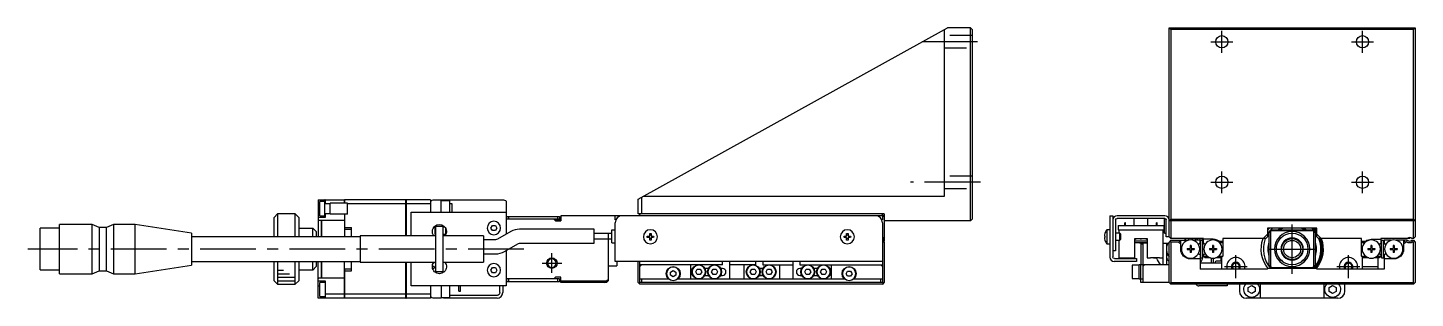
# Model space of a CAD drawing. Extents: x 0 to 822, y -8 to 699.
# Drawn here: x 427.2 to 821.7, y 318.3 to 395.3 of the extents above; entities that cross this region are included whole.
import ezdxf

# ---------------------------------------------------------------- set-up
doc = ezdxf.new("R2010")
doc.units = 0
doc.header["$LTSCALE"] = 0.5
doc.linetypes.add('CENTER', pattern=[50.8, 31.75, -6.35, 6.35, -6.35])
doc.linetypes.add('DASHED', pattern=[19.05, 12.7, -6.35])
for name, color, linetype in [('MSM_CENTER', 1, 'CENTER'), ('MSM_CONTINUOUS', 7, 'CONTINUOUS'), ('MSM_DASHED', 4, 'DASHED'), ('MSM_NARROW', 5, 'CONTINUOUS')]:
    doc.layers.add(name, color=color, linetype=linetype)

msp = doc.modelspace()

# ---------------------------------------------------------------- linework, layer by layer
at = {"layer": 'MSM_CENTER'}
for p, q in [((697.28, 391.29), (681.5, 391.29)), ((763.61, 391.29), (769.81, 391.29)), ((766.71, 388.19), (766.71, 394.39)), ((803.61, 391.29), (809.81, 391.29)), ((806.71, 388.19), (806.71, 394.39)), ((698.05, 351.29), (678.22, 351.29)), ((763.61, 351.29), (769.81, 351.29)), ((766.71, 348.19), (766.71, 354.39)), ((803.61, 351.29), (809.81, 351.29)), ((806.71, 348.19), (806.71, 354.39)), ((786.71, 325.29), (786.71, 339.29)), ((568.27, 332.29), (427.17, 332.29)), ((779.71, 332.29), (793.71, 332.29)), ((573.42, 328.29), (579.02, 328.29)), ((576.22, 325.49), (576.22, 331.09)), ((770.71, 324.04), (770.71, 330.54)), ((802.71, 324.04), (802.71, 330.54)), ((767.46, 327.29), (773.96, 327.29)), ((799.46, 327.29), (805.96, 327.29))]:
    msp.add_line(p, q, dxfattribs=at)
at = {"layer": 'MSM_CONTINUOUS'}
for p, q in [((600.72, 346.51), (688.72, 395.29)), ((687.72, 394.74), (687.72, 347.29)), ((695.22, 395.29), (688.72, 395.29)), ((695.22, 340.29), (695.22, 395.29)), ((695.72, 394.79), (695.22, 395.29)), ((695.72, 394.79), (695.72, 340.79)), ((751.71, 335.79), (751.71, 395.29)), ((752.21, 394.79), (751.71, 395.29)), ((751.71, 395.29), (821.71, 395.29)), ((752.21, 394.79), (752.21, 340.79)), ((821.21, 394.79), (752.21, 394.79)), ((821.21, 394.79), (821.71, 395.29)), ((821.21, 340.79), (821.21, 394.79)), ((821.71, 395.29), (821.71, 335.79)), ((687.72, 347.29), (602.13, 347.29)), ((509.72, 346.29), (517.22, 346.29)), ((509.72, 346.29), (509.72, 335.79)), ((510.22, 341.79), (510.22, 345.79)), ((511.62, 345.79), (510.22, 345.79)), ((511.72, 346.29), (511.62, 346.29)), ((511.62, 341.29), (511.62, 346.29)), ((511.62, 345.29), (513.12, 345.29)), ((511.72, 346.29), (511.72, 345.29)), ((518.12, 345.39), (513.12, 345.39)), ((513.12, 342.19), (513.12, 345.39)), ((517.22, 345.39), (517.22, 346.29)), ((517.22, 346.28), (517.23, 346.28)), ((534.72, 346.29), (517.23, 346.29)), ((517.23, 346.29), (517.23, 345.39)), ((518.12, 342.19), (518.12, 345.39)), ((534.72, 345.14), (518.12, 345.14)), ((534.72, 336.04), (534.72, 346.29)), ((534.72, 346.28), (534.73, 346.28)), ((534.72, 345.13), (534.73, 345.13)), ((541.72, 346.29), (534.73, 346.29)), ((534.73, 346.29), (534.73, 336.04)), ((541.72, 345.14), (534.73, 345.14)), ((541.72, 346.29), (541.72, 342.79)), ((542.72, 346.29), (562.22, 346.29)), ((544.72, 342.79), (544.72, 346.29)), ((547.22, 346.04), (544.72, 346.04)), ((547.22, 342.79), (547.22, 346.04)), ((547.22, 345.24), (547.72, 345.24)), ((547.72, 345.24), (547.72, 342.79)), ((563.22, 345.91), (563.22, 336.52)), ((600.72, 342.29), (600.72, 346.51)), ((601.72, 347.07), (601.72, 342.29)), ((498.22, 342.29), (497.22, 341.29)), ((497.22, 335.79), (497.22, 341.29)), ((498.22, 342.29), (498.22, 335.79)), ((503.22, 342.29), (498.22, 342.29)), ((503.22, 335.79), (503.22, 342.29)), ((504.22, 341.29), (503.22, 342.29)), ((504.22, 341.29), (504.22, 335.79)), ((509.72, 342.79), (510.22, 342.79)), ((511.72, 341.29), (509.72, 341.29)), ((509.92, 340.52), (509.72, 340.52)), ((509.92, 340.54), (509.92, 340.52)), ((509.92, 340.54), (510.72, 340.54)), ((510.22, 341.79), (511.62, 341.79)), ((510.72, 335.79), (510.72, 340.54)), ((510.72, 340.53), (510.73, 340.53)), ((510.73, 340.54), (510.73, 335.79)), ((510.73, 340.54), (517.22, 340.54)), ((513.12, 342.29), (511.62, 342.29)), ((511.72, 342.29), (511.72, 341.29)), ((518.12, 342.19), (513.12, 342.19)), ((517.22, 342.19), (517.22, 335.79)), ((517.23, 342.19), (517.23, 337.94)), ((536.22, 336.04), (536.22, 342.79)), ((536.22, 342.79), (563.22, 342.79)), ((578.42, 340.79), (563.22, 340.79)), ((563.42, 340.79), (563.42, 341.59)), ((563.42, 341.59), (578.42, 341.59)), ((563.92, 341.59), (563.92, 340.79)), ((577.22, 340.29), (576.72, 340.79)), ((578.72, 340.54), (576.97, 340.54)), ((577.22, 340.29), (578.72, 340.29)), ((577.92, 340.79), (577.92, 341.59)), ((578.42, 341.59), (578.42, 340.79)), ((578.72, 341.79), (578.72, 340.29)), ((670.22, 341.79), (578.72, 341.79)), ((594.22, 340.59), (594.22, 341.79)), ((594.22, 328.79), (594.22, 339.79)), ((670.72, 342.29), (600.72, 342.29)), ((601.07, 341.94), (600.92, 341.79)), ((601.42, 342.29), (601.07, 341.94)), ((601.22, 341.79), (601.07, 341.94)), ((670.72, 341.59), (670.02, 342.29)), ((670.37, 341.94), (670.22, 341.79)), ((670.22, 341.79), (670.22, 340.59)), ((670.22, 339.79), (670.22, 322.79)), ((670.72, 342.29), (670.72, 334.59)), ((695.22, 340.29), (670.72, 340.29)), ((695.22, 340.29), (695.72, 340.79)), ((734.91, 341.79), (735.71, 341.79)), ((734.91, 341.79), (734.91, 329.99)), ((735.71, 341.79), (735.71, 330.09)), ((736.51, 340.59), (736.51, 331.79)), ((750.51, 341.79), (736.91, 341.79)), ((750.51, 340.99), (736.91, 340.99)), ((739.09, 338.99), (739.09, 339.79)), ((739.34, 339.79), (739.09, 339.79)), ((739.34, 338.99), (739.34, 339.79)), ((741.71, 340.99), (741.71, 338.99)), ((745.71, 338.99), (745.71, 340.99)), ((748.34, 339.79), (748.09, 339.79)), ((748.09, 338.99), (748.09, 339.79)), ((748.34, 338.99), (748.34, 339.79)), ((750.41, 336.79), (750.41, 340.79)), ((750.86, 340.79), (750.41, 340.79)), ((750.91, 335.79), (750.91, 340.59)), ((751.71, 340.29), (752.21, 340.79)), ((821.71, 340.29), (751.71, 340.29)), ((752.21, 340.79), (821.21, 340.79)), ((752.21, 340.29), (752.21, 335.29)), ((821.71, 340.29), (821.21, 340.79)), ((821.21, 335.29), (821.21, 340.29)), ((436.22, 338.24), (430.72, 338.24)), ((430.72, 326.34), (430.72, 338.24)), ((445.52, 339.29), (436.22, 339.29)), ((436.22, 325.29), (436.22, 339.29)), ((447.52, 338.44), (445.52, 339.29)), ((445.52, 325.29), (445.52, 339.29)), ((449.52, 338.44), (447.52, 338.44)), ((447.52, 338.44), (447.52, 326.14)), ((451.52, 339.29), (449.52, 338.44)), ((449.52, 326.14), (449.52, 338.44)), ((457.72, 339.29), (451.52, 339.29)), ((451.52, 339.29), (451.52, 325.29)), ((473.72, 336.86), (457.72, 339.29)), ((457.72, 325.29), (457.72, 339.29)), ((473.72, 336.86), (473.72, 327.72)), ((521.72, 335.79), (473.72, 335.79)), ((504.22, 338.29), (508.22, 338.29)), ((508.22, 335.79), (508.22, 338.29)), ((509.22, 337.29), (508.22, 338.29)), ((509.22, 337.29), (509.22, 335.79)), ((517.22, 337.94), (519.22, 337.94)), ((517.23, 338.44), (519.22, 338.44)), ((519.22, 335.79), (519.22, 338.44)), ((543.22, 336.04), (521.72, 336.04)), ((521.72, 336.04), (521.72, 328.54)), ((543.22, 338.51), (542.9, 338.51)), ((542.9, 338.51), (542.9, 336.51)), ((542.9, 336.51), (543.22, 336.51)), ((543.22, 325.79), (543.22, 338.79)), ((543.22, 338.79), (545.22, 338.79)), ((545.22, 338.79), (545.22, 325.79)), ((545.8, 338.51), (545.22, 338.51)), ((545.22, 336.51), (546.05, 336.51)), ((556.72, 336.04), (545.22, 336.04)), ((546.05, 336.51), (546.05, 338.09)), ((556.72, 336.04), (556.72, 328.54)), ((558.85, 338.29), (559.29, 339.04)), ((559.29, 337.54), (558.85, 338.29)), ((559.29, 339.04), (560.15, 339.04)), ((560.15, 337.54), (559.29, 337.54)), ((560.15, 339.04), (560.59, 338.29)), ((560.59, 338.29), (560.15, 337.54)), ((564.52, 337.27), (560.72, 335.07)), ((588.22, 337.94), (567.02, 337.94)), ((588.22, 333.94), (588.22, 337.94)), ((593.22, 336.69), (588.22, 336.69)), ((592.22, 336.69), (592.22, 323.29)), ((593.22, 334.09), (593.22, 337.79)), ((593.22, 337.79), (594.22, 337.79)), ((603.29, 335.99), (604.02, 335.99)), ((604.02, 335.59), (603.29, 335.59)), ((604.02, 335.99), (604.02, 336.72)), ((604.02, 334.86), (604.02, 335.59)), ((604.42, 336.72), (604.42, 335.99)), ((604.42, 335.99), (605.15, 335.99)), ((605.15, 335.59), (604.42, 335.59)), ((604.42, 335.59), (604.42, 334.86)), ((659.29, 335.99), (660.02, 335.99)), ((660.02, 335.59), (659.29, 335.59)), ((660.02, 335.99), (660.02, 336.72)), ((660.02, 334.86), (660.02, 335.59)), ((660.42, 336.72), (660.42, 335.99)), ((660.42, 335.99), (661.15, 335.99)), ((660.42, 335.59), (660.42, 334.86)), ((661.15, 335.59), (660.42, 335.59)), ((670.22, 335.79), (670.72, 335.29)), ((733.32, 335.99), (733.46, 335.99)), ((733.46, 335.59), (733.32, 335.59)), ((733.46, 336.74), (733.46, 336.72)), ((733.46, 335.99), (733.46, 335.59)), ((734.01, 337.79), (734.01, 333.79)), ((734.91, 337.79), (734.01, 337.79)), ((737.71, 336.79), (736.51, 336.79)), ((737.21, 338.99), (737.21, 337.79)), ((737.21, 338.99), (750.21, 338.99)), ((737.21, 337.79), (750.21, 337.79)), ((737.46, 337.79), (737.46, 336.79)), ((737.71, 334.79), (737.71, 336.79)), ((737.91, 336.59), (737.71, 336.79)), ((737.91, 336.59), (737.91, 334.99)), ((749.96, 337.79), (749.96, 327.79)), ((750.21, 338.99), (750.21, 337.79)), ((750.41, 337.94), (750.21, 337.94)), ((750.41, 336.79), (750.91, 336.79)), ((751.71, 335.79), (750.91, 335.79)), ((751.71, 335.79), (752.21, 335.29)), ((778.5, 335.29), (779.71, 336.5)), ((779.71, 335.79), (779.21, 335.29)), ((793.71, 338.29), (779.71, 338.29)), ((779.71, 338.29), (779.71, 335.79)), ((780.21, 336.99), (780.51, 337.29)), ((780.21, 327.59), (780.21, 336.99)), ((780.71, 337.49), (780.51, 337.29)), ((780.51, 337.29), (780.51, 327.29)), ((780.71, 337.49), (781.01, 337.79)), ((792.71, 337.49), (780.71, 337.49)), ((781.01, 337.79), (792.41, 337.79)), ((792.41, 337.79), (792.71, 337.49)), ((792.91, 337.29), (792.71, 337.49)), ((792.91, 327.29), (792.91, 337.29)), ((792.91, 337.29), (793.21, 336.99)), ((793.21, 336.99), (793.21, 327.59)), ((793.71, 335.79), (793.71, 338.29)), ((793.71, 336.5), (794.92, 335.29)), ((794.21, 335.29), (793.71, 335.79)), ((820.21, 335.29), (820.21, 335.54)), ((821.21, 335.29), (821.71, 335.79)), ((560.22, 334.94), (556.72, 334.94)), ((562.72, 331.61), (566.52, 333.81)), ((563.22, 331.9), (563.22, 321.79)), ((567.02, 333.94), (588.22, 333.94)), ((588.22, 335.19), (593.22, 335.19)), ((593.22, 334.09), (594.22, 334.09)), ((670.72, 335.29), (670.22, 335.29)), ((670.72, 335.09), (670.22, 335.09)), ((670.32, 334.89), (670.22, 334.89)), ((670.47, 334.54), (670.22, 334.79)), ((670.47, 334.54), (670.22, 334.29)), ((670.72, 334.29), (670.47, 334.54)), ((670.62, 334.59), (670.62, 334.39)), ((670.72, 334.59), (670.62, 334.49)), ((670.72, 334.29), (670.72, 322.79)), ((733.46, 334.86), (733.46, 334.84)), ((734.01, 333.79), (734.91, 333.79)), ((736.51, 331.79), (735.71, 331.79)), ((736.51, 334.79), (737.71, 334.79)), ((737.46, 334.79), (737.46, 329.79)), ((737.71, 334.79), (737.91, 334.99)), ((741.96, 335.29), (745.46, 335.29)), ((741.96, 329.79), (741.96, 335.29)), ((745.46, 334.59), (741.96, 334.59)), ((745.46, 334.09), (741.96, 334.09)), ((745.46, 333.94), (743.71, 333.94)), ((743.71, 333.79), (744.21, 333.79)), ((743.71, 333.79), (743.71, 327.79)), ((744.21, 333.79), (744.21, 322.79)), ((745.46, 335.29), (745.46, 329.79)), ((749.96, 333.94), (751.71, 333.94)), ((750.96, 333.94), (750.96, 327.79)), ((752.21, 334.79), (751.71, 334.29)), ((751.71, 322.79), (751.71, 334.29)), ((752.21, 334.29), (751.96, 334.54)), ((761.51, 335.29), (752.21, 335.29)), ((752.21, 334.79), (757.1, 334.79)), ((752.21, 334.29), (752.21, 322.79)), ((754.51, 334.29), (752.21, 334.29)), ((755.01, 334.64), (754.51, 334.29)), ((754.51, 334.29), (755.01, 333.79)), ((755.01, 332.29), (755.01, 334.79)), ((756.44, 334.79), (756.44, 335.29)), ((756.81, 332.44), (757.61, 332.44)), ((756.81, 332.44), (756.81, 332.15)), ((756.81, 332.15), (757.61, 332.15)), ((757.34, 332.44), (757.34, 332.15)), ((757.96, 333.29), (757.67, 333.29)), ((757.67, 333.29), (757.67, 332.5)), ((757.67, 332.76), (757.96, 332.76)), ((757.67, 332.09), (757.67, 331.29)), ((757.67, 331.82), (757.96, 331.82)), ((757.96, 333.29), (757.96, 332.5)), ((757.96, 332.09), (757.96, 331.29)), ((758.02, 332.44), (758.81, 332.44)), ((758.02, 332.15), (758.81, 332.15)), ((758.28, 332.15), (758.28, 332.44)), ((760.51, 334.79), (758.53, 334.79)), ((758.81, 332.44), (758.81, 332.15)), ((759.21, 335.29), (759.21, 334.79)), ((759.71, 335.29), (759.71, 334.79)), ((760.51, 333.84), (760.25, 333.69)), ((760.46, 335.29), (760.46, 334.79)), ((760.46, 333.81), (760.46, 333.78)), ((760.51, 333.84), (760.51, 334.79)), ((760.71, 329.79), (760.71, 334.79)), ((760.71, 334.79), (761.31, 334.79)), ((761.31, 329.79), (761.31, 334.79)), ((761.51, 333.84), (761.51, 335.29)), ((764.21, 335.09), (761.51, 335.09)), ((761.51, 333.84), (761.73, 333.71)), ((763.21, 332.44), (764.01, 332.44)), ((763.21, 332.44), (763.21, 332.15)), ((763.21, 332.15), (764.01, 332.15)), ((763.74, 332.44), (763.74, 332.15)), ((764.36, 333.29), (764.07, 333.29)), ((764.07, 333.29), (764.07, 332.5)), ((764.07, 332.76), (764.36, 332.76)), ((764.07, 332.09), (764.07, 331.29)), ((764.07, 331.82), (764.36, 331.82)), ((764.36, 333.29), (764.36, 332.5)), ((764.36, 332.09), (764.36, 331.29)), ((764.42, 332.44), (765.21, 332.44)), ((764.42, 332.15), (765.21, 332.15)), ((764.68, 332.15), (764.68, 332.44)), ((765.21, 332.44), (765.21, 332.15)), ((765.81, 334.59), (767.01, 334.59)), ((767.01, 334.09), (766.36, 334.09)), ((779.21, 335.29), (767.01, 335.29)), ((767.01, 335.29), (767.01, 330.29)), ((783.85, 333.6), (783.91, 333.67)), ((783.91, 333.73), (783.91, 333.67)), ((785.65, 335.26), (785.65, 335.26)), ((806.41, 335.29), (794.21, 335.29)), ((806.41, 330.29), (806.41, 335.29)), ((806.41, 334.59), (807.61, 334.59)), ((807.07, 334.09), (806.41, 334.09)), ((808.21, 332.44), (809.01, 332.44)), ((808.21, 332.44), (808.21, 332.15)), ((808.21, 332.15), (809.01, 332.15)), ((808.74, 332.44), (808.74, 332.15)), ((809.36, 333.29), (809.07, 333.29)), ((809.07, 333.29), (809.07, 332.5)), ((809.07, 332.76), (809.36, 332.76)), ((809.07, 332.09), (809.07, 331.29)), ((809.07, 331.82), (809.36, 331.82)), ((809.21, 335.09), (811.91, 335.09)), ((809.36, 333.29), (809.36, 332.5)), ((809.36, 332.09), (809.36, 331.29)), ((809.42, 332.44), (810.21, 332.44)), ((809.42, 332.15), (810.21, 332.15)), ((809.68, 332.15), (809.68, 332.44)), ((810.21, 332.44), (810.21, 332.15)), ((811.91, 333.84), (811.69, 333.71)), ((820.21, 335.29), (811.91, 335.29)), ((811.91, 335.29), (811.91, 333.84)), ((812.11, 329.79), (812.11, 334.79)), ((812.11, 334.79), (812.71, 334.79)), ((812.71, 329.79), (812.71, 334.79)), ((812.91, 334.79), (812.91, 333.84)), ((814.9, 334.79), (812.91, 334.79)), ((812.91, 333.84), (813.17, 333.69)), ((814.61, 332.44), (815.41, 332.44)), ((814.61, 332.44), (814.61, 332.15)), ((814.61, 332.15), (815.41, 332.15)), ((815.14, 332.44), (815.14, 332.15)), ((815.76, 333.29), (815.47, 333.29)), ((815.47, 333.29), (815.47, 332.5)), ((815.47, 332.76), (815.76, 332.76)), ((815.47, 332.09), (815.47, 331.29)), ((815.47, 331.82), (815.76, 331.82)), ((815.76, 333.29), (815.76, 332.5)), ((815.76, 332.09), (815.76, 331.29)), ((815.82, 332.44), (816.61, 332.44)), ((815.82, 332.15), (816.61, 332.15)), ((816.08, 332.15), (816.08, 332.44)), ((819.45, 334.79), (816.33, 334.79)), ((816.61, 332.44), (816.61, 332.15)), ((818.41, 334.79), (818.41, 332.29)), ((818.91, 334.29), (818.41, 334.64)), ((818.41, 333.79), (818.91, 334.29)), ((819.28, 334.29), (818.91, 334.29)), ((819.28, 334.29), (819.45, 334.79)), ((821.21, 335.29), (820.77, 335.29)), ((820.94, 334.29), (820.77, 334.79)), ((820.77, 334.79), (821.21, 334.79)), ((821.21, 334.29), (820.94, 334.29)), ((821.21, 334.79), (821.71, 334.29)), ((821.46, 334.54), (821.21, 334.29)), ((821.21, 322.79), (821.21, 334.29)), ((821.71, 334.29), (821.71, 322.79)), ((457.72, 325.29), (473.72, 327.72)), ((473.72, 328.79), (521.72, 328.79)), ((497.22, 323.29), (497.22, 328.79)), ((498.22, 328.79), (498.22, 322.29)), ((503.22, 322.29), (503.22, 328.79)), ((504.22, 328.79), (504.22, 323.29)), ((508.22, 326.29), (508.22, 328.79)), ((509.22, 328.79), (509.22, 327.29)), ((509.72, 318.29), (509.72, 328.79)), ((510.72, 324.04), (510.72, 328.79)), ((510.73, 328.79), (510.73, 324.04)), ((517.22, 318.29), (517.22, 328.79)), ((519.22, 326.14), (519.22, 328.79)), ((521.72, 328.54), (543.22, 328.54)), ((534.72, 318.29), (534.72, 328.54)), ((534.73, 328.54), (534.73, 318.29)), ((536.22, 321.79), (536.22, 328.54)), ((542.53, 328.37), (542.72, 328.37)), ((542.72, 328.54), (542.72, 328.37)), ((545.22, 328.54), (556.72, 328.54)), ((556.72, 330.94), (560.22, 330.94)), ((592.22, 327.54), (594.72, 327.54)), ((670.22, 328.79), (594.22, 328.79)), ((594.72, 328.79), (594.72, 327.54)), ((600.72, 322.79), (600.72, 328.79)), ((601.22, 322.79), (601.22, 328.79)), ((601.22, 327.29), (601.72, 327.79)), ((624.72, 327.79), (601.22, 327.79)), ((615.72, 323.79), (615.72, 327.79)), ((624.72, 327.79), (624.72, 328.79)), ((626.72, 328.79), (626.72, 323.79)), ((634.22, 327.79), (626.72, 327.79)), ((630.92, 323.79), (630.92, 327.79)), ((634.22, 327.79), (634.22, 328.79)), ((636.22, 328.79), (636.22, 327.79)), ((636.22, 327.79), (644.72, 327.79)), ((640.92, 327.79), (640.92, 323.79)), ((644.72, 328.79), (644.72, 323.79)), ((646.72, 328.79), (646.72, 327.79)), ((646.72, 327.79), (670.22, 327.79)), ((655.72, 323.79), (655.72, 327.79)), ((669.72, 327.79), (670.22, 327.29)), ((742.41, 328.79), (736.11, 328.79)), ((736.21, 329.59), (742.41, 329.59)), ((737.46, 329.79), (741.96, 329.79)), ((741.21, 327.69), (741.21, 323.89)), ((743.21, 327.69), (741.21, 327.69)), ((742.41, 329.59), (742.41, 328.79)), ((743.21, 323.79), (743.21, 327.79)), ((751.71, 327.79), (743.21, 327.79)), ((743.71, 323.79), (743.71, 327.79)), ((744.21, 327.29), (744.71, 327.79)), ((745.46, 329.79), (746.46, 329.79)), ((746.46, 329.89), (748.96, 329.89)), ((746.46, 329.79), (746.46, 329.89)), ((747.26, 329.89), (747.26, 329.79)), ((747.26, 329.79), (748.16, 329.79)), ((747.64, 329.89), (747.64, 329.79)), ((747.79, 329.89), (747.79, 329.79)), ((748.16, 329.89), (748.16, 329.79)), ((748.96, 329.79), (748.96, 329.89)), ((748.96, 329.79), (749.96, 329.79)), ((757.96, 331.29), (757.67, 331.29)), ((760.51, 329.49), (757.81, 329.49)), ((760.25, 330.89), (760.51, 330.74)), ((760.46, 330.8), (760.46, 330.77)), ((760.51, 330.74), (760.51, 326.59)), ((766.71, 328.29), (760.51, 328.29)), ((760.71, 329.79), (761.31, 329.79)), ((761.51, 330.74), (761.73, 330.87)), ((761.51, 330.29), (761.51, 330.74)), ((761.51, 330.29), (762.55, 330.29)), ((761.51, 330.29), (762.01, 329.79)), ((763.5, 329.79), (762.01, 329.79)), ((763.81, 328.29), (763.81, 329.72)), ((764.36, 331.29), (764.07, 331.29)), ((764.31, 328.29), (764.31, 329.69)), ((766.51, 329.79), (764.93, 329.79)), ((766.71, 328.87), (765.11, 328.87)), ((765.11, 328.37), (766.71, 328.37)), ((765.87, 330.29), (767.01, 330.29)), ((766.51, 329.79), (767.01, 330.29)), ((766.51, 328.87), (766.51, 329.79)), ((766.51, 328.29), (766.51, 328.37)), ((766.71, 326.59), (766.71, 329.99)), ((780.51, 327.29), (780.21, 327.59)), ((783.55, 329.09), (783.74, 329.09)), ((783.96, 328.87), (783.74, 329.09)), ((783.96, 328.87), (783.79, 328.87)), ((783.91, 330.92), (783.85, 330.98)), ((783.91, 330.92), (783.91, 330.85)), ((783.96, 328.73), (783.96, 328.87)), ((785.65, 329.33), (785.65, 329.33)), ((789.69, 329.09), (789.46, 328.87)), ((789.63, 328.87), (789.46, 328.87)), ((789.46, 328.87), (789.46, 328.73)), ((789.69, 329.09), (789.88, 329.09)), ((793.21, 327.59), (792.91, 327.29)), ((806.41, 330.29), (806.91, 329.79)), ((806.41, 330.29), (807.55, 330.29)), ((808.5, 329.79), (806.66, 329.79)), ((806.66, 329.79), (806.66, 326.59)), ((806.71, 329.79), (806.71, 329.99)), ((809.36, 331.29), (809.07, 331.29)), ((811.41, 329.79), (809.93, 329.79)), ((810.87, 330.29), (811.91, 330.29)), ((811.16, 326.59), (811.16, 329.79)), ((811.41, 329.79), (811.91, 330.29)), ((811.91, 330.74), (811.69, 330.87)), ((811.91, 330.74), (811.91, 330.29)), ((812.11, 329.79), (812.71, 329.79)), ((813.17, 330.89), (812.91, 330.74)), ((812.91, 330.74), (812.91, 326.59)), ((815.61, 329.49), (812.91, 329.49)), ((815.76, 331.29), (815.47, 331.29)), ((430.72, 326.34), (436.22, 326.34)), ((436.22, 325.29), (445.52, 325.29)), ((445.52, 325.29), (447.52, 326.14)), ((447.52, 326.14), (449.52, 326.14)), ((449.52, 326.14), (451.52, 325.29)), ((451.52, 325.29), (457.72, 325.29)), ((508.22, 326.29), (504.22, 326.29)), ((508.22, 326.29), (509.22, 327.29)), ((509.72, 324.06), (509.92, 324.06)), ((509.92, 324.06), (509.92, 324.04)), ((510.72, 324.04), (509.92, 324.04)), ((510.72, 324.05), (510.73, 324.05)), ((517.22, 324.04), (510.73, 324.04)), ((517.22, 326.64), (519.22, 326.64)), ((517.23, 326.64), (517.23, 318.29)), ((517.23, 326.14), (519.22, 326.14)), ((542.72, 327.37), (542.22, 327.37)), ((542.27, 326.87), (542.72, 326.87)), ((542.72, 327.37), (542.72, 326.87)), ((545.22, 325.79), (543.22, 325.79)), ((558.85, 326.29), (559.29, 327.04)), ((559.29, 325.54), (558.85, 326.29)), ((559.29, 327.04), (560.15, 327.04)), ((560.15, 325.54), (559.29, 325.54)), ((560.15, 327.04), (560.59, 326.29)), ((560.59, 326.29), (560.15, 325.54)), ((578.42, 323.79), (563.22, 323.79)), ((563.42, 322.99), (563.42, 323.79)), ((563.92, 323.79), (563.92, 322.99)), ((576.72, 323.79), (577.22, 324.29)), ((578.72, 324.29), (577.22, 324.29)), ((577.92, 322.99), (577.92, 323.79)), ((578.42, 323.79), (578.42, 322.99)), ((578.72, 322.79), (578.72, 324.29)), ((591.61, 323.29), (592.22, 323.6)), ((601.22, 323.79), (609.4, 323.79)), ((601.72, 323.79), (601.72, 322.79)), ((609.97, 325.72), (610.72, 326.16)), ((609.97, 324.86), (609.97, 325.72)), ((610.72, 324.42), (609.97, 324.86)), ((610.72, 326.16), (611.47, 325.72)), ((611.47, 324.86), (610.72, 324.42)), ((611.47, 325.72), (611.47, 324.86)), ((612.04, 323.79), (659.4, 323.79)), ((617.1, 325.79), (617.54, 326.54)), ((617.54, 325.04), (617.1, 325.79)), ((617.54, 326.54), (618.4, 326.54)), ((618.4, 325.04), (617.54, 325.04)), ((618.4, 326.54), (618.84, 325.79)), ((618.84, 325.79), (618.4, 325.04)), ((620.74, 326.79), (619.7, 326.79)), ((619.7, 324.79), (620.74, 324.79)), ((621.6, 325.79), (622.04, 326.54)), ((622.04, 325.04), (621.6, 325.79)), ((622.04, 326.54), (622.9, 326.54)), ((622.9, 325.04), (622.04, 325.04)), ((622.9, 326.54), (623.34, 325.79)), ((623.34, 325.79), (622.9, 325.04)), ((624.72, 326.79), (624.2, 326.79)), ((624.2, 324.79), (624.72, 324.79)), ((632.6, 325.79), (633.04, 326.54)), ((633.04, 325.04), (632.6, 325.79)), ((633.04, 326.54), (633.9, 326.54)), ((633.9, 325.04), (633.04, 325.04)), ((633.9, 326.54), (634.34, 325.79)), ((634.34, 325.79), (633.9, 325.04)), ((636.24, 326.79), (635.2, 326.79)), ((635.2, 324.79), (636.24, 324.79)), ((637.1, 325.79), (637.54, 326.54)), ((637.54, 325.04), (637.1, 325.79)), ((637.54, 326.54), (638.4, 326.54)), ((638.4, 325.04), (637.54, 325.04)), ((638.4, 326.54), (638.84, 325.79)), ((638.84, 325.79), (638.4, 325.04)), ((647.24, 326.79), (646.72, 326.79)), ((646.72, 324.79), (647.24, 324.79)), ((648.1, 325.79), (648.54, 326.54)), ((648.54, 325.04), (648.1, 325.79)), ((648.54, 326.54), (649.4, 326.54)), ((649.4, 325.04), (648.54, 325.04)), ((649.4, 326.54), (649.84, 325.79)), ((649.84, 325.79), (649.4, 325.04)), ((651.74, 326.79), (650.7, 326.79)), ((650.7, 324.79), (651.74, 324.79)), ((652.6, 325.79), (653.04, 326.54)), ((653.04, 325.04), (652.6, 325.79)), ((653.04, 326.54), (653.9, 326.54)), ((653.9, 325.04), (653.04, 325.04)), ((653.9, 326.54), (654.34, 325.79)), ((654.34, 325.79), (653.9, 325.04)), ((659.85, 325.29), (660.29, 326.04)), ((660.29, 324.54), (659.85, 325.29)), ((660.29, 326.04), (661.15, 326.04)), ((661.15, 324.54), (660.29, 324.54)), ((661.15, 326.04), (661.59, 325.29)), ((661.59, 325.29), (661.15, 324.54)), ((662.04, 323.79), (670.22, 323.79)), ((669.72, 322.79), (669.72, 323.79)), ((741.21, 323.89), (743.21, 323.89)), ((743.21, 323.79), (744.21, 323.79)), ((743.71, 322.79), (743.71, 323.79)), ((779.71, 326.59), (760.51, 326.59)), ((779.71, 326.59), (779.71, 326.79)), ((793.71, 326.79), (779.71, 326.79)), ((780.51, 327.29), (780.71, 327.09)), ((781.01, 326.79), (780.71, 327.09)), ((780.71, 327.09), (792.71, 327.09)), ((792.71, 327.09), (792.41, 326.79)), ((792.71, 327.09), (792.91, 327.29)), ((793.71, 326.59), (793.71, 326.79)), ((812.91, 326.59), (793.71, 326.59)), ((806.66, 327.29), (811.16, 327.29)), ((497.22, 323.29), (498.22, 322.29)), ((498.22, 322.29), (503.22, 322.29)), ((503.22, 322.29), (504.22, 323.29)), ((509.72, 323.29), (511.72, 323.29)), ((509.72, 321.79), (510.22, 321.79)), ((510.22, 318.79), (510.22, 322.79)), ((511.72, 322.79), (510.22, 322.79)), ((511.72, 323.29), (511.72, 318.29)), ((563.22, 321.79), (536.22, 321.79)), ((541.72, 321.79), (541.72, 318.29)), ((544.72, 321.79), (544.72, 318.29)), ((547.22, 318.54), (547.22, 321.79)), ((549.72, 320.29), (549.72, 321.79)), ((549.72, 320.29), (550.22, 320.29)), ((550.22, 320.29), (550.22, 321.79)), ((561.42, 319.89), (561.42, 321.79)), ((562.22, 321.79), (562.22, 319.89)), ((578.42, 322.99), (563.22, 322.99)), ((578.72, 323.29), (591.61, 323.29)), ((591.72, 322.79), (578.72, 322.79)), ((591.11, 322.79), (591.61, 323.29)), ((592.22, 323.29), (591.72, 322.79)), ((600.72, 322.79), (601.22, 322.29)), ((600.97, 322.54), (601.22, 322.79)), ((670.22, 322.79), (601.22, 322.79)), ((670.22, 322.29), (601.22, 322.29)), ((670.22, 322.79), (670.47, 322.54)), ((670.22, 322.29), (670.47, 322.54)), ((670.47, 322.54), (670.72, 322.79)), ((751.71, 322.79), (743.71, 322.79)), ((751.71, 322.79), (752.21, 322.29)), ((751.96, 322.54), (752.21, 322.79)), ((752.21, 322.79), (821.21, 322.79)), ((821.21, 322.29), (752.21, 322.29)), ((768.21, 321.79), (760.21, 321.79)), ((768.21, 322.29), (768.21, 321.79)), ((771.71, 322.29), (771.71, 320.29)), ((774.21, 321.37), (775.21, 321.95)), ((774.21, 320.21), (774.21, 321.37)), ((775.21, 319.64), (774.21, 320.21)), ((775.21, 321.95), (776.21, 321.37)), ((776.21, 320.21), (775.21, 319.64)), ((776.21, 321.37), (776.21, 320.21)), ((777.71, 318.29), (777.71, 322.29)), ((795.71, 322.29), (795.71, 318.29)), ((797.21, 321.37), (798.21, 321.95)), ((797.21, 320.21), (797.21, 321.37)), ((798.21, 319.64), (797.21, 320.21)), ((798.21, 321.95), (799.21, 321.37)), ((799.21, 320.21), (798.21, 319.64)), ((799.21, 321.37), (799.21, 320.21)), ((801.71, 320.29), (801.71, 322.29)), ((821.21, 322.79), (821.46, 322.54)), ((821.71, 322.79), (821.21, 322.29)), ((517.22, 318.29), (509.72, 318.29)), ((510.22, 318.79), (511.72, 318.79)), ((517.22, 319.45), (511.72, 319.45)), ((517.22, 319.45), (517.23, 319.45)), ((517.22, 318.3), (517.23, 318.3)), ((534.72, 319.45), (517.23, 319.45)), ((534.72, 318.29), (517.23, 318.29)), ((534.72, 319.45), (534.73, 319.45)), ((534.72, 318.3), (534.73, 318.3)), ((541.72, 319.45), (534.73, 319.45)), ((541.72, 318.29), (534.73, 318.29)), ((544.72, 318.29), (542.72, 318.29)), ((544.72, 318.54), (547.22, 318.54)), ((545.42, 318.29), (545.42, 318.54)), ((560.62, 318.29), (545.42, 318.29)), ((545.92, 318.54), (545.92, 318.29)), ((560.62, 319.09), (547.22, 319.09)), ((777.71, 318.29), (773.71, 318.29)), ((795.71, 318.29), (777.71, 318.29)), ((799.71, 318.29), (795.71, 318.29))]:
    msp.add_line(p, q, dxfattribs=at)
for centre, radius in [((766.71, 391.29), 1.75), ((806.71, 391.29), 1.75), ((766.71, 351.29), 1.75), ((806.71, 351.29), 1.75), ((786.71, 332.29), 4.5), ((786.71, 332.29), 3), ((617.97, 325.79), 2), ((622.47, 325.79), 2), ((633.47, 325.79), 2), ((637.97, 325.79), 2), ((648.97, 325.79), 2), ((653.47, 325.79), 2), ((610.72, 325.29), 2), ((660.72, 325.29), 2)]:
    msp.add_circle(centre, radius, dxfattribs=at)
at = {"layer": 'MSM_CONTINUOUS', "extrusion": (0, 0, -1)}
for centre, radius in [((-559.72, 338.29), 1.9), ((-604.22, 335.79), 2), ((-660.22, 335.79), 2), ((-786.71, 332.29), 5), ((-786.71, 332.29), 3.15), ((-757.81, 332.29), 2.6), ((-764.21, 332.29), 2.6), ((-809.21, 332.29), 2.6), ((-815.61, 332.29), 2.6), ((-559.72, 326.29), 1.9), ((-576.22, 328.29), 1.23), ((-617.97, 325.79), 1.9), ((-622.47, 325.79), 1.9), ((-633.47, 325.79), 1.9), ((-637.97, 325.79), 1.9), ((-648.97, 325.79), 1.9), ((-653.47, 325.79), 1.9), ((-610.72, 325.29), 1.9), ((-660.72, 325.29), 1.9)]:
    msp.add_circle(centre, radius, dxfattribs=at)
for centre, radius, start, end in [((-542.72, 344.79), 1.5, 48.1897, 90), ((-562.22, 344.79), 1.5, 90, 131.8103), ((-544.22, 337.29), 2, 321.3178, 218.6822), ((-736.91, 340.59), 0.4, 0, 90), ((-750.51, 340.59), 0.4, 90, 180), ((-604.22, 335.79), 0.95, 347.8468, 12.1532), ((-604.22, 335.79), 0.95, 77.8468, 102.1532), ((-604.22, 335.79), 0.95, 167.8468, 192.1532), ((-660.22, 335.79), 0.95, 347.8468, 12.1532), ((-660.22, 335.79), 0.95, 77.8468, 102.1532), ((-660.22, 335.79), 0.95, 167.8468, 192.1532), ((-786.71, 332.29), 9, 38.9424, 41.8103), ((-786.71, 332.29), 8.8, 37.3018, 42.9859), ((-786.71, 332.29), 6.8, 53.9811, 61.9275), ((-786.71, 332.29), 6.8, 118.0725, 126.0189), ((-786.71, 332.29), 8.5, 135.0991, 145.4397), ((-786.71, 332.29), 8.8, 137.0141, 142.6982), ((-786.71, 332.29), 9, 138.1897, 141.0576), ((-560.22, 335.94), 1, 240, 270), ((-567.02, 332.94), 1, 60, 90), ((-604.22, 335.79), 0.95, 257.8468, 282.1532), ((-660.22, 335.79), 0.95, 257.8468, 282.1532), ((-743.71, 335.94), 2, 247.6684, 292.3316), ((-757.81, 332.29), 2.8, 270, 0), ((-754.44, 335.94), 2, 198.9656, 215.0996), ((-757.61, 332.5), 0.06, 180, 270), ((-757.61, 332.09), 0.06, 90, 180), ((-758.02, 332.5), 0.06, 270, 0), ((-758.02, 332.09), 0.06, 0, 90), ((-754.71, 332.29), 7, 154.6231, 159.0752), ((-754.71, 332.29), 7, 160.537, 166.2709), ((-760.9, 332.18), 1.75, 118.6217, 127.006), ((-764.01, 332.5), 0.06, 180, 270), ((-764.01, 332.09), 0.06, 90, 180), ((-764.42, 332.5), 0.06, 270, 0), ((-764.42, 332.09), 0.06, 0, 90), ((-786.71, 332.29), 8.8, 321.3178, 19.9323), ((-786.71, 332.29), 6.8, 342.9174, 17.0826), ((-786.71, 332.29), 8.5, 159.3327, 220.3202), ((-786.71, 332.29), 6.8, 162.9174, 197.0826), ((-786.71, 332.29), 8.8, 160.0677, 218.6822), ((-809.21, 332.29), 2.8, 55.2281, 90), ((-809.01, 332.5), 0.06, 180, 270), ((-809.01, 332.09), 0.06, 90, 180), ((-809.42, 332.5), 0.06, 270, 0), ((-809.42, 332.09), 0.06, 0, 90), ((-812.3, 332.18), 1.75, 120, 127.006), ((-815.41, 332.5), 0.06, 180, 270), ((-815.41, 332.09), 0.06, 90, 180), ((-815.61, 332.29), 2.8, 180, 270), ((-815.82, 332.5), 0.06, 270, 0), ((-815.82, 332.09), 0.06, 0, 90), ((-820.11, 335.54), 1.5, 236.4427, 303.5573), ((-544.22, 327.29), 2, 141.3178, 38.6822), ((-736.21, 330.09), 0.5, 270, 0), ((-754.71, 332.29), 7, 319.9948, 339.3439), ((-754.71, 332.29), 7, 200.9248, 214.0477), ((-754.71, 332.29), 7, 193.7291, 199.463), ((-760.9, 332.41), 1.75, 232.994, 241.3783), ((-812.3, 332.41), 1.75, 232.994, 240), ((-545.52, 325.62), 0.2, 359.1937, 104.9256), ((-560.62, 319.89), 0.8, 180, 270), ((-775.21, 320.79), 2.25, 138.1897, 41.8103), ((-798.21, 320.79), 2.25, 138.1897, 41.8103), ((-542.72, 319.79), 1.5, 270, 311.8103)]:
    msp.add_arc(centre, radius, start, end, dxfattribs=at)
at = {"layer": 'MSM_CONTINUOUS'}
for centre, radius, start, end in [((596.22, 339.79), 2, 90, 180), ((668.22, 339.79), 2, 0, 90), ((736.91, 340.59), 1.2, 90, 180), ((750.51, 340.59), 1.2, 0, 90), ((567.02, 332.94), 5, 90, 120), ((604.22, 335.79), 0.435, 152.6335, 207.3665), ((604.22, 335.79), 0.435, 62.6335, 117.3665), ((604.22, 335.79), 0.435, 242.6335, 297.3665), ((604.22, 335.79), 0.435, 332.6335, 27.3665), ((660.22, 335.79), 0.435, 152.6335, 207.3665), ((660.22, 335.79), 0.435, 62.6335, 117.3665), ((660.22, 335.79), 0.435, 242.6335, 297.3665), ((660.22, 335.79), 0.435, 332.6335, 27.3665), ((736.51, 335.79), 3.19, 163.0947, 176.4096), ((736.51, 335.79), 3.19, 183.5904, 196.9053), ((736.51, 335.79), 3.2, 141.3178, 162.73), ((750.96, 337.79), 1, 123.367, 138.5904), ((786.71, 332.29), 8.2, 132.9703, 148.6119), ((786.71, 332.29), 6.5, 112.6199, 122.2042), ((786.71, 332.29), 6.5, 57.7958, 67.3801), ((786.71, 332.29), 8.2, 31.3881, 47.0297), ((786.71, 332.29), 8.5, 34.5603, 44.9009), ((820.11, 334.54), 1, 48.5904, 131.4096), ((560.22, 335.94), 5, 270, 300), ((670.32, 334.59), 0.3, 0, 90), ((736.51, 335.79), 3.2, 197.27, 218.6822), ((742.21, 335.39), 0.25, 203.5782, 336.4218), ((743.71, 335.39), 0.25, 203.5782, 336.4218), ((745.21, 335.39), 0.25, 203.5782, 336.4218), ((754.71, 332.29), 3.75, 153.8961, 216.8699), ((754.71, 332.29), 3.75, 43.3295, 53.1301), ((754.71, 332.29), 4.57, 33.1038, 41.0301), ((761.01, 332.29), 1.59, 100.8931, 126.1972), ((761.13, 332.18), 1.75, 120, 127.006), ((761.01, 332.29), 1.59, 53.8028, 79.1069), ((764.21, 332.29), 2.8, 40.0052, 90), ((786.71, 332.29), 8.2, 158.5399, 222.1236), ((786.71, 332.29), 8.2, 317.8764, 21.4601), ((786.71, 332.29), 8.5, 319.6798, 20.6673), ((809.21, 332.29), 2.8, 124.7719, 139.9948), ((812.41, 332.29), 1.59, 100.8931, 126.1972), ((812.53, 332.18), 1.75, 118.6217, 127.006), ((812.41, 332.29), 1.59, 53.8028, 79.1069), ((820.11, 335.54), 1, 228.5904, 311.4096), ((736.11, 329.99), 1.2, 180, 270), ((754.71, 332.29), 4.57, 214.8582, 228.9699), ((761.13, 332.41), 1.75, 232.994, 240), ((761.01, 332.29), 1.59, 233.8028, 259.1069), ((761.01, 332.29), 1.59, 280.8931, 306.1972), ((765.11, 328.62), 0.25, 90, 270), ((770.71, 327.29), 2.6, 344.3815, 195.6185), ((770.71, 327.29), 1.01, 315.9346, 224.0654), ((802.71, 327.29), 2.6, 344.3815, 195.6185), ((802.71, 327.29), 1.01, 315.9346, 224.0654), ((812.53, 332.41), 1.75, 232.994, 241.3783), ((812.41, 332.29), 1.59, 233.8028, 259.1069), ((812.41, 332.29), 1.59, 280.8931, 306.1972), ((624.72, 325.79), 1, 270, 90), ((646.72, 325.79), 1, 90, 270), ((560.62, 319.89), 1.6, 270, 0), ((760.21, 322.79), 1, 210.0001, 270), ((773.71, 320.29), 2, 180, 270), ((799.71, 320.29), 2, 270, 0)]:
    msp.add_arc(centre, radius, start, end, dxfattribs=at)
at = {"layer": 'MSM_DASHED'}
for p, q in [((695.72, 393.04), (687.72, 393.04)), ((687.72, 389.54), (695.72, 389.54)), ((695.72, 353.04), (687.72, 353.04)), ((687.72, 349.54), (695.72, 349.54))]:
    msp.add_line(p, q, dxfattribs=at)
at = {"layer": 'MSM_NARROW'}
for p, q in [((498.22, 326.29), (499.92, 326.29)), ((498.22, 325.29), (501.62, 325.29)), ((498.22, 324.29), (503.22, 324.29)), ((498.22, 323.29), (503.22, 323.29))]:
    msp.add_line(p, q, dxfattribs=at)
for centre, radius in [((786.71, 332.29), 2.46), ((576.22, 328.29), 1.5)]:
    msp.add_circle(centre, radius, dxfattribs=at)
for centre in [(770.71, 327.29), (802.71, 327.29)]:
    msp.add_arc(centre, 1.25, 325.9442, 214.0558, dxfattribs=at)

doc.saveas('drawing.dxf')
